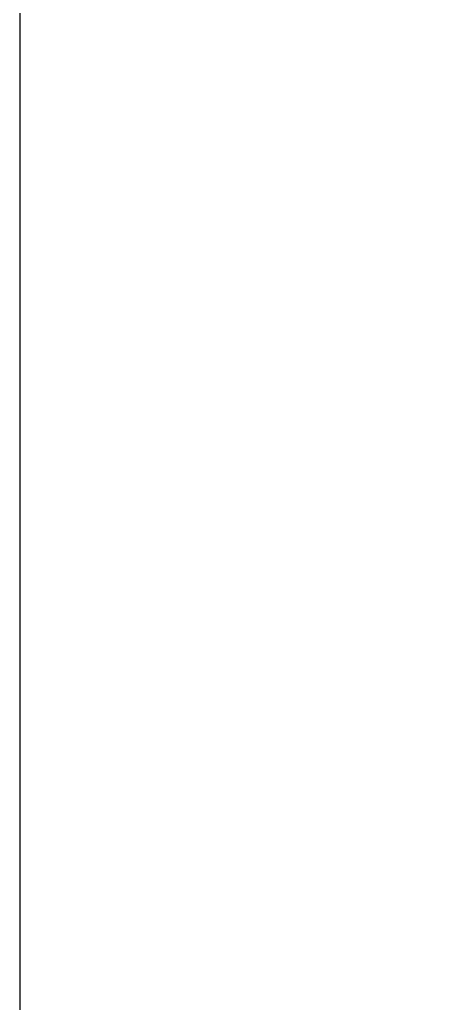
# Model space of a CAD drawing. Extents: x 403 to 503, y 484 to 635.
# Drawn here: x 403.18 to 406.6, y 532.31 to 540.27 of the extents above; entities that cross this region are included whole.
import ezdxf

# ---------------------------------------------------------------- set-up
doc = ezdxf.new("R2010")
doc.units = 0
doc.header["$MEASUREMENT"] = 0
for name, color, linetype in [('1', 4, 'Continuous'), ('DIM', 3, 'Continuous'), ('SPA', 2, 'Continuous')]:
    doc.layers.add(name, color=color, linetype=linetype)

# ---------------------------------------------------------------- blocks, each defined once
blk = doc.blocks.new('TRICKLER')
at = {"layer": '1', "linetype": 'Continuous'}
for points in [[(1.4693, -6.7607, -0.000001), (1.4663, -6.7097, -0.000001), (1.4633, -6.6587, -0.000001), (1.4603, -6.6077, -0.000001), (1.4572, -6.5567, -0.000001), (1.4542, -6.5057, -0.000001), (1.4512, -6.4547, -0.000001), (1.4482, -6.4038, -0.000001), (1.4452, -6.3528, 0), (1.4422, -6.3018, 0), (1.4392, -6.2508, 0), (1.4361, -6.1998, 0), (1.4331, -6.1488, 0), (1.4301, -6.0978, 0), (1.4271, -6.0468, 0), (1.4241, -5.9959, 0), (1.4211, -5.9449, 0), (1.4181, -5.8939, 0), (1.415, -5.8429, 0), (1.412, -5.7919)], [(1.409, -5.7409, 0), (1.406, -5.6899, 0), (1.403, -5.6389, 0), (1.4, -5.5879, 0), (1.397, -5.537, 0), (1.3939, -5.486, 0), (1.3909, -5.435, 0), (1.3879, -5.384, 0), (1.3849, -5.333, 0), (1.3819, -5.282, 0), (1.3789, -5.231, 0), (1.3759, -5.18, 0), (1.3729, -5.1291, 0), (1.3698, -5.0781, 0), (1.3668, -5.0271, 0), (1.3638, -4.9761, 0), (1.3608, -4.9251, 0), (1.3578, -4.8741, 0), (1.3548, -4.8231, 0), (1.3518, -4.7721, 0), (1.3487, -4.7211, 0), (1.3457, -4.6702, 0), (1.3427, -4.6192, 0), (1.3397, -4.5682, 0), (1.3367, -4.5172, 0), (1.3337, -4.4662, 0), (1.3307, -4.4152, 0), (1.3277, -4.3642, 0), (1.3246, -4.3132, 0), (1.3216, -4.2623, 0), (1.3186, -4.2113, 0), (1.3156, -4.1603, 0), (1.3126, -4.1093, 0), (1.3096, -4.0583, 0), (1.3066, -4.0073, 0), (1.3035, -3.9563, 0), (1.3005, -3.9053, 0), (1.2975, -3.8543, 0), (1.2945, -3.8034, 0), (1.2915, -3.7524, 0), (1.2885, -3.7014, 0), (1.2855, -3.6504, 0), (1.2824, -3.5994, 0), (1.2794, -3.5484, 0), (1.2764, -3.4974, 0), (1.2734, -3.4464, 0), (1.2704, -3.3955, 0), (1.2674, -3.3445, 0), (1.2644, -3.2935, 0), (1.2614, -3.2425, 0), (1.2583, -3.1915, 0), (1.2553, -3.1405, 0), (1.2523, -3.0895, 0), (1.2493, -3.0385, 0), (1.2463, -2.9875, 0), (1.2433, -2.9366, 0), (1.2403, -2.8856, 0), (1.2372, -2.8346, 0), (1.2342, -2.7836, 0), (1.2312, -2.7326, 0), (1.2282, -2.6816, 0), (1.2252, -2.6306, 0), (1.2222, -2.5796, 0), (1.2192, -2.5287, 0), (1.2161, -2.4777, 0), (1.2131, -2.4267, 0), (1.2101, -2.3757, 0), (1.2071, -2.3247, 0), (1.2041, -2.2737, 0), (1.2011, -2.2227, 0), (1.1981, -2.1717, 0), (1.195, -2.1208, 0), (1.192, -2.0698, 0), (1.189, -2.0188, 0), (1.186, -1.9678, 0), (1.183, -1.9168, 0), (1.18, -1.8658, 0), (1.177, -1.8148, 0), (1.1739, -1.7638, 0), (1.1709, -1.7128, 0), (1.1679, -1.6619, 0), (1.1649, -1.6109, 0), (1.1619, -1.5599, 0), (1.1589, -1.5089, 0), (1.1559, -1.4579, 0), (1.1528, -1.4069, 0), (1.1498, -1.3559, 0), (1.1468, -1.3049, 0), (1.1438, -1.254, 0), (1.1408, -1.203, 0), (1.1378, -1.152, 0), (1.1348, -1.101, 0), (1.1317, -1.05, 0), (1.1287, -0.999, 0), (1.1257, -0.948, 0), (1.1227, -0.897, 0), (1.1197, -0.846, 0), (1.1167, -0.7951, 0), (1.1137, -0.7441, 0), (1.1106, -0.6931, 0), (1.109, -0.6655, 0)]]:
    blk.add_lwpolyline(points, format="xyb", dxfattribs=at)
blk = doc.blocks.new('2004GRANDEE')
at = {"layer": 'SPA', "color": 4}
blk.add_lwpolyline([(99.8018, 78.901, 0.414212), (87.9009, 90.8019), (11.9009, 90.8019, 0.414212), (0, 78.901), (0, 11.901, 0.414212), (11.9009, 0), (87.9009, 0, 0.414212), (99.8018, 11.901)], format="xyb", close=True, dxfattribs=at)
at = {"layer": 'DIM', "rotation": 6.284303851907529}
blk.add_blockref('TRICKLER', (6.4547, 34.4221), dxfattribs=at)

msp = doc.modelspace()

# ---------------------------------------------------------------- block references
at = {"layer": '1'}
msp.add_blockref('2004GRANDEE', (403.1761, 499.9618), dxfattribs=at)

doc.saveas('drawing.dxf')
